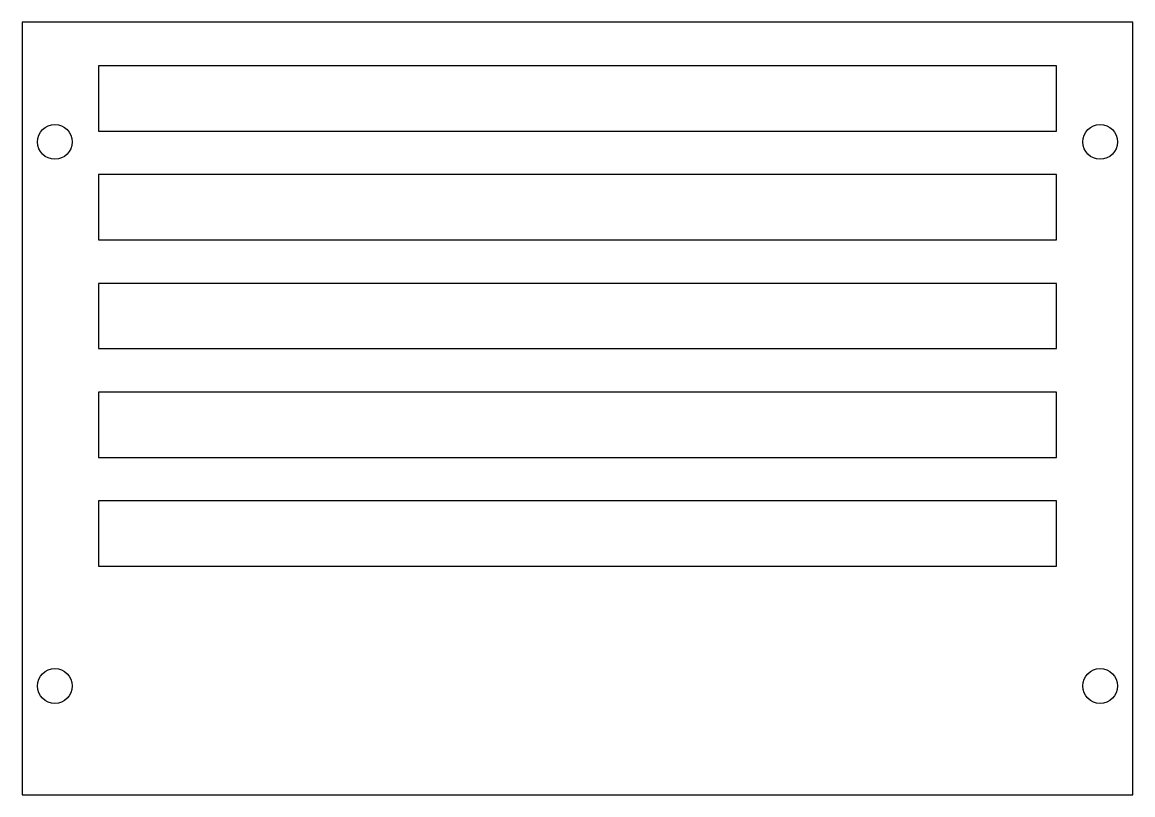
# Model space of a CAD drawing. Header units: millimetres. Extents: x 0 to 102, y 0 to 71.
import ezdxf

# ---------------------------------------------------------------- set-up
doc = ezdxf.new("R2010")
doc.units = ezdxf.units.MM

msp = doc.modelspace()

# ---------------------------------------------------------------- linework, layer by layer
at = {"color": 7, "linetype": 'Continuous', "lineweight": 25}
for p, q in [((102, 71), (0, 71)), ((0, 71), (0, 0)), ((102, 0), (102, 71)), ((95, 67), (7, 67)), ((7, 67), (7, 61)), ((95, 61), (95, 67)), ((7, 61), (95, 61)), ((95, 57), (7, 57)), ((7, 57), (7, 51)), ((95, 51), (95, 57)), ((7, 51), (95, 51)), ((7, 47), (7, 41)), ((95, 47), (7, 47)), ((95, 41), (95, 47)), ((7, 41), (95, 41)), ((7, 37), (7, 31)), ((95, 37), (7, 37)), ((95, 31), (95, 37)), ((7, 31), (95, 31)), ((7, 27), (7, 21)), ((95, 27), (7, 27)), ((95, 21), (95, 27)), ((7, 21), (95, 21)), ((0, 0), (102, 0))]:
    msp.add_line(p, q, dxfattribs=at)
for centre in [(3, 60), (99, 60), (3, 10), (99, 10)]:
    msp.add_circle(centre, 1.6, dxfattribs=at)

doc.saveas('drawing.dxf')
